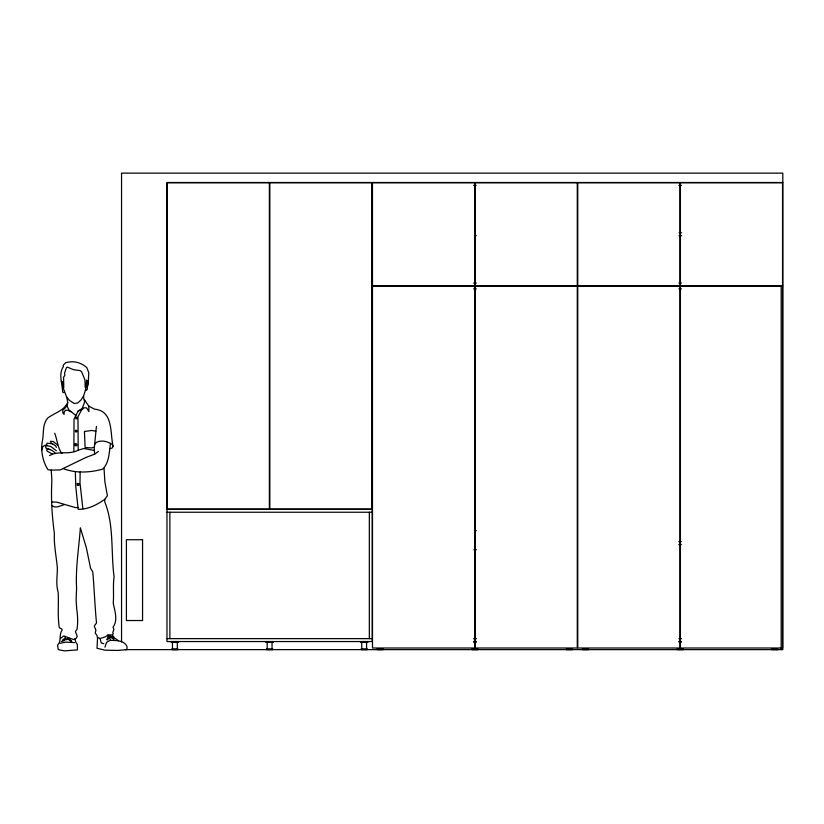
<?xml version="1.0" encoding="UTF-8"?>
<svg xmlns="http://www.w3.org/2000/svg" width="824" height="824" viewBox="0 0 824 824"><rect width="100%" height="100%" fill="white"/><g stroke="black" fill="none" stroke-linecap="round" stroke-linejoin="round"><path stroke-width="1.24" d="M80.144 472.008L80 482.988L82.874 508.696M61.429 381.388L62.439 381.605C62.099 389.052 67.207 395.232 67.692 402.462C64.179 410.816 54.291 412.927 47.689 418.087C42.549 424.02 43.754 432.219 42.714 439.254C40.366 449.348 42.354 461.079 48.039 469.742L51.222 470.102L51.891 480.371C50.851 498.036 52.036 515.803 54.353 533.458C53.828 544.983 56.3 556.355 57.371 567.87C57.392 575.955 55.723 584.185 58.133 592.106C58.895 603.868 57.361 615.899 59.328 627.754L61.965 629.093L62.119 630.113C58.648 634.676 61.944 640.866 57.598 645.13L58.226 649.446L59.925 650.012L64.478 650.867L77.425 649.909L77.394 644.502L75.829 642.298L74.922 638.961M49.502 455.621C58.082 450.337 69.103 455.25 78.187 450.172L77.961 416.769L81.844 409.487M60.358 638.549L63.716 635.922L73.635 639.558L76.045 638.435L77.271 636.241L75.396 631.534L77.044 629.33C78.053 622.274 77.683 615.703 76.714 609.008L76.117 599.934L76.591 588.408C75.448 568.127 78.898 548.042 80.371 527.834L86.324 547.651L90.599 568.323L92.782 571.969C94.276 588.872 94.842 606.186 96.511 622.975L94.235 626.106L95.893 630.03L95.265 633.028L96.995 635.52L97.541 638.106L97.005 648.261L105.06 650.188L117.698 650.445L126.834 649.631L127.071 646.686C124.527 640.248 115.648 640.351 109.922 640.423L106.523 642.411L104.926 647.17M51.222 470.102L60.224 469.927L85.902 457.485L94.585 454.189L94.276 447.998L96.418 426.441M86.118 386.209L86.602 380.029L87.632 381.059L87.581 384.169L87.272 389.35L86.067 390.514L85.408 390.298L86.118 386.209L85.212 387.259L84.924 379.792L81.555 371.706L80.021 370.563L73.645 369.729L67.424 367.144L66.394 367.72L64.581 373.056L64.839 375.373L63.582 377.217L63.798 387.527L63.17 387.208M85.408 390.298L83.554 396.004L83.986 400.124L84.676 400.165L84.388 402.833L82.142 408.508L78.167 411.073L74.036 419.076L73.861 451.459M62.974 468.506C75.777 473.491 89.703 472.657 102.64 469.175C109.211 463.047 109.242 451.964 110.468 443.425M41.705 450.131L42.209 447.339L44.651 445.413L46.875 445.248M67.692 402.462L67.259 406.562L68.979 409.919L75.86 415.481M66.363 405.181L65.611 407.571L62.799 410.228L62.799 412.896L64.087 414.369L64.087 412.299L65.467 410.228L67.753 410.228L70.926 411.743M106.832 639.527L108.284 636.334L107.882 635.026L105.41 636.818L100.044 638.549L98.664 637.683L97.541 638.106M87.251 387.023L88.189 384.149L88.786 372.788L86.778 367.576C80.536 362.158 73.635 360.613 65.755 362.653L63.201 365.259L63.417 366.526C58.154 374.137 62.439 383.747 62.675 392.183L63.736 392.657L64.56 392.049M83.554 396.004L80.886 400.155L77.703 402.988L74.232 403.533L69.453 400.382L66.847 397.106M107.882 635.026L112.373 634.954L113.249 633.666L112.754 632.533L113.928 629.309L113.001 627.229C118.203 620.225 114.701 610.924 113.249 603.22C113.99 594.279 112.826 585.555 114.073 576.707C110.766 551.967 114.206 525.465 104.792 501.898L104.73 499.375L107.398 495.76L104.936 482.133L104.02 468.248M107.305 640.021L108.933 637.961L111.178 637.405L113.64 638.116M94.935 444.188L96.48 442.272C101.61 439.769 107.707 441.479 112.291 444.435L113.063 446.515L112.085 448.091L110.066 448.606M98.406 451.439L94.585 454.189M104.73 499.375C96.779 504.906 88.014 509.5 78.167 509.314L75.787 486.778L75.334 471.555M78.167 411.073L82.657 409.126L83.78 407.829L86.53 407.829L88.91 411.567L88.765 406.057L84.676 400.165M78.187 450.172L83.894 448.514L94.245 450.45M63.242 639.239L68.67 638.559L70.236 639.548M64.385 504.628L57.247 506.925L54.539 506.925L52.221 505.802M61.347 641.525L63.767 640.814L65.117 639.331L65.117 636.767M62.428 640.104L68.67 639.331L71.544 640.866M94.41 447.185L91.691 447.926L85.119 447.525L84.439 431.477L91.711 430.458L95.811 431.158M60.152 643.297L65.735 642.143L74.479 642.596M77.971 507.512L75.448 507.605L56.866 502.166L52.056 502.001M782.8 182.506L166.973 182.506L166.973 641.546L372.252 641.546L372.252 182.506M473.604 185.421L476.169 185.421M678.883 185.421L681.448 185.421M679.058 232.78L681.602 232.78M474.397 235.685L476.344 235.685M679.058 235.685L681.602 235.685M473.604 283.044L476.344 283.044M678.883 283.044L681.448 283.044M782.8 285.794L781.183 285.794L781.183 649.631M473.604 285.949L476.169 285.949M678.883 285.949L681.448 285.949M473.604 288.863L476.344 288.863M678.883 288.863L681.448 288.863M166.973 509.335L372.252 509.335M166.973 512.24L372.252 512.24M474.397 530.666L476.344 530.666M678.76 541.656L681.314 541.656M678.76 544.571L681.314 544.571M473.872 549.742L476.447 549.742M166.973 638.641L372.252 638.641M473.604 638.641L476.447 638.641M678.883 638.641L681.448 638.641M473.604 641.546L476.169 641.546M678.883 641.546L681.448 641.546M171.176 641.587L178.612 641.587M265.894 641.587L273.331 641.587M360.449 641.587L367.885 641.587M473.924 641.587L475.85 641.587M679.203 641.587L681.129 641.587M171.176 642.39L178.612 642.39M265.894 642.39L273.331 642.39M360.449 642.39L367.885 642.39M473.924 642.39L476.097 642.39M679.203 642.39L681.129 642.39M781.276 648.014L680.408 648.014L680.408 286.196L782.553 286.196L782.553 648.014M171.825 648.859L177.953 648.859M266.543 648.859L272.672 648.859M361.097 648.859L367.236 648.859M377.104 648.859L383.232 648.859M471.822 648.859L477.951 648.859M566.376 648.859L572.505 648.859M582.383 648.859L588.511 648.859M677.091 648.859L683.23 648.859M771.655 648.859L777.784 648.859M125.413 649.631L782.8 649.631L782.8 173.133L121.55 173.133L121.55 641.927M171.825 649.662L177.953 649.662M266.543 649.662L272.672 649.662M361.097 649.662L367.236 649.662M377.104 649.662L383.232 649.662M471.822 649.662L477.951 649.662M566.376 649.662L572.505 649.662M582.383 649.662L588.511 649.662M677.091 649.662L683.23 649.662M771.655 649.662L777.784 649.662M56.331 450.769L50.903 446.557L47.329 445.65L45.67 446.103L45.845 448.009L52.077 450.44L55.033 452.85M112.816 636.993L108.284 636.334L110.447 639.733M50.316 449.513L46.927 449.132L46.669 450.12L47.287 451.212L52.386 454.076M52.808 443.899L47.184 443.116L46.432 444.836L47.329 445.65M103.803 643.719L101.27 642.957L100.044 638.549M88.765 406.057L94.523 409.178C113.455 410.743 109.963 432.713 113.063 446.258M62.099 453.252L61.264 452.809C57.536 446.783 57.216 439.738 54.693 433.208M71.822 641.669L69.37 640.341L68.67 638.044M118.46 640.701L114.433 637.931L112.373 634.954M113.98 639.403L111.178 637.405L110.076 635.283M57.629 445.053L53.158 441.448L50.367 441.345L51.263 443.044L55.651 445.825L56.362 447.442M369.337 512.24L369.337 638.641M366.587 642.39L366.587 648.859M361.746 642.39L361.746 648.859M272.033 642.39L272.033 648.859M267.182 642.39L267.182 648.859M177.315 642.39L177.315 648.859M172.463 642.39L172.463 648.859M169.878 512.24L169.878 638.641M75.149 443.92L75.149 445.753L76.766 445.753L76.766 443.92L75.149 443.92M77.281 483.513L77.281 485.346L78.898 485.346L78.898 483.513L77.281 483.513M75.87 417.253L75.818 418.726L77.116 418.788L77.168 417.325L75.87 417.253M75.489 430.375L75.437 431.848L76.735 431.91L76.787 430.437L75.489 430.375M269.366 182.753L167.21 182.753L167.21 509.088L269.366 509.088L269.366 182.753M372.005 182.753L269.85 182.753L269.85 509.088L372.005 509.088L372.005 182.753M474.645 182.753L372.489 182.753L372.489 285.712L474.645 285.712L474.645 182.753M577.284 182.753L475.129 182.753L475.129 285.712L577.284 285.712L577.284 182.753M679.924 182.753L577.768 182.753L577.768 285.712L679.924 285.712L679.924 182.753M782.553 182.753L680.408 182.753L680.408 285.712L782.553 285.712L782.553 182.753M474.645 286.196L372.489 286.196L372.489 648.014L474.645 648.014L474.645 286.196M577.284 286.196L475.129 286.196L475.129 648.014L577.284 648.014L577.284 286.196M679.924 286.196L577.768 286.196L577.768 648.014L679.924 648.014L679.924 286.196M142.562 539.72L126.402 539.72L126.402 620.534L142.562 620.534L142.562 539.72"/></g></svg>
